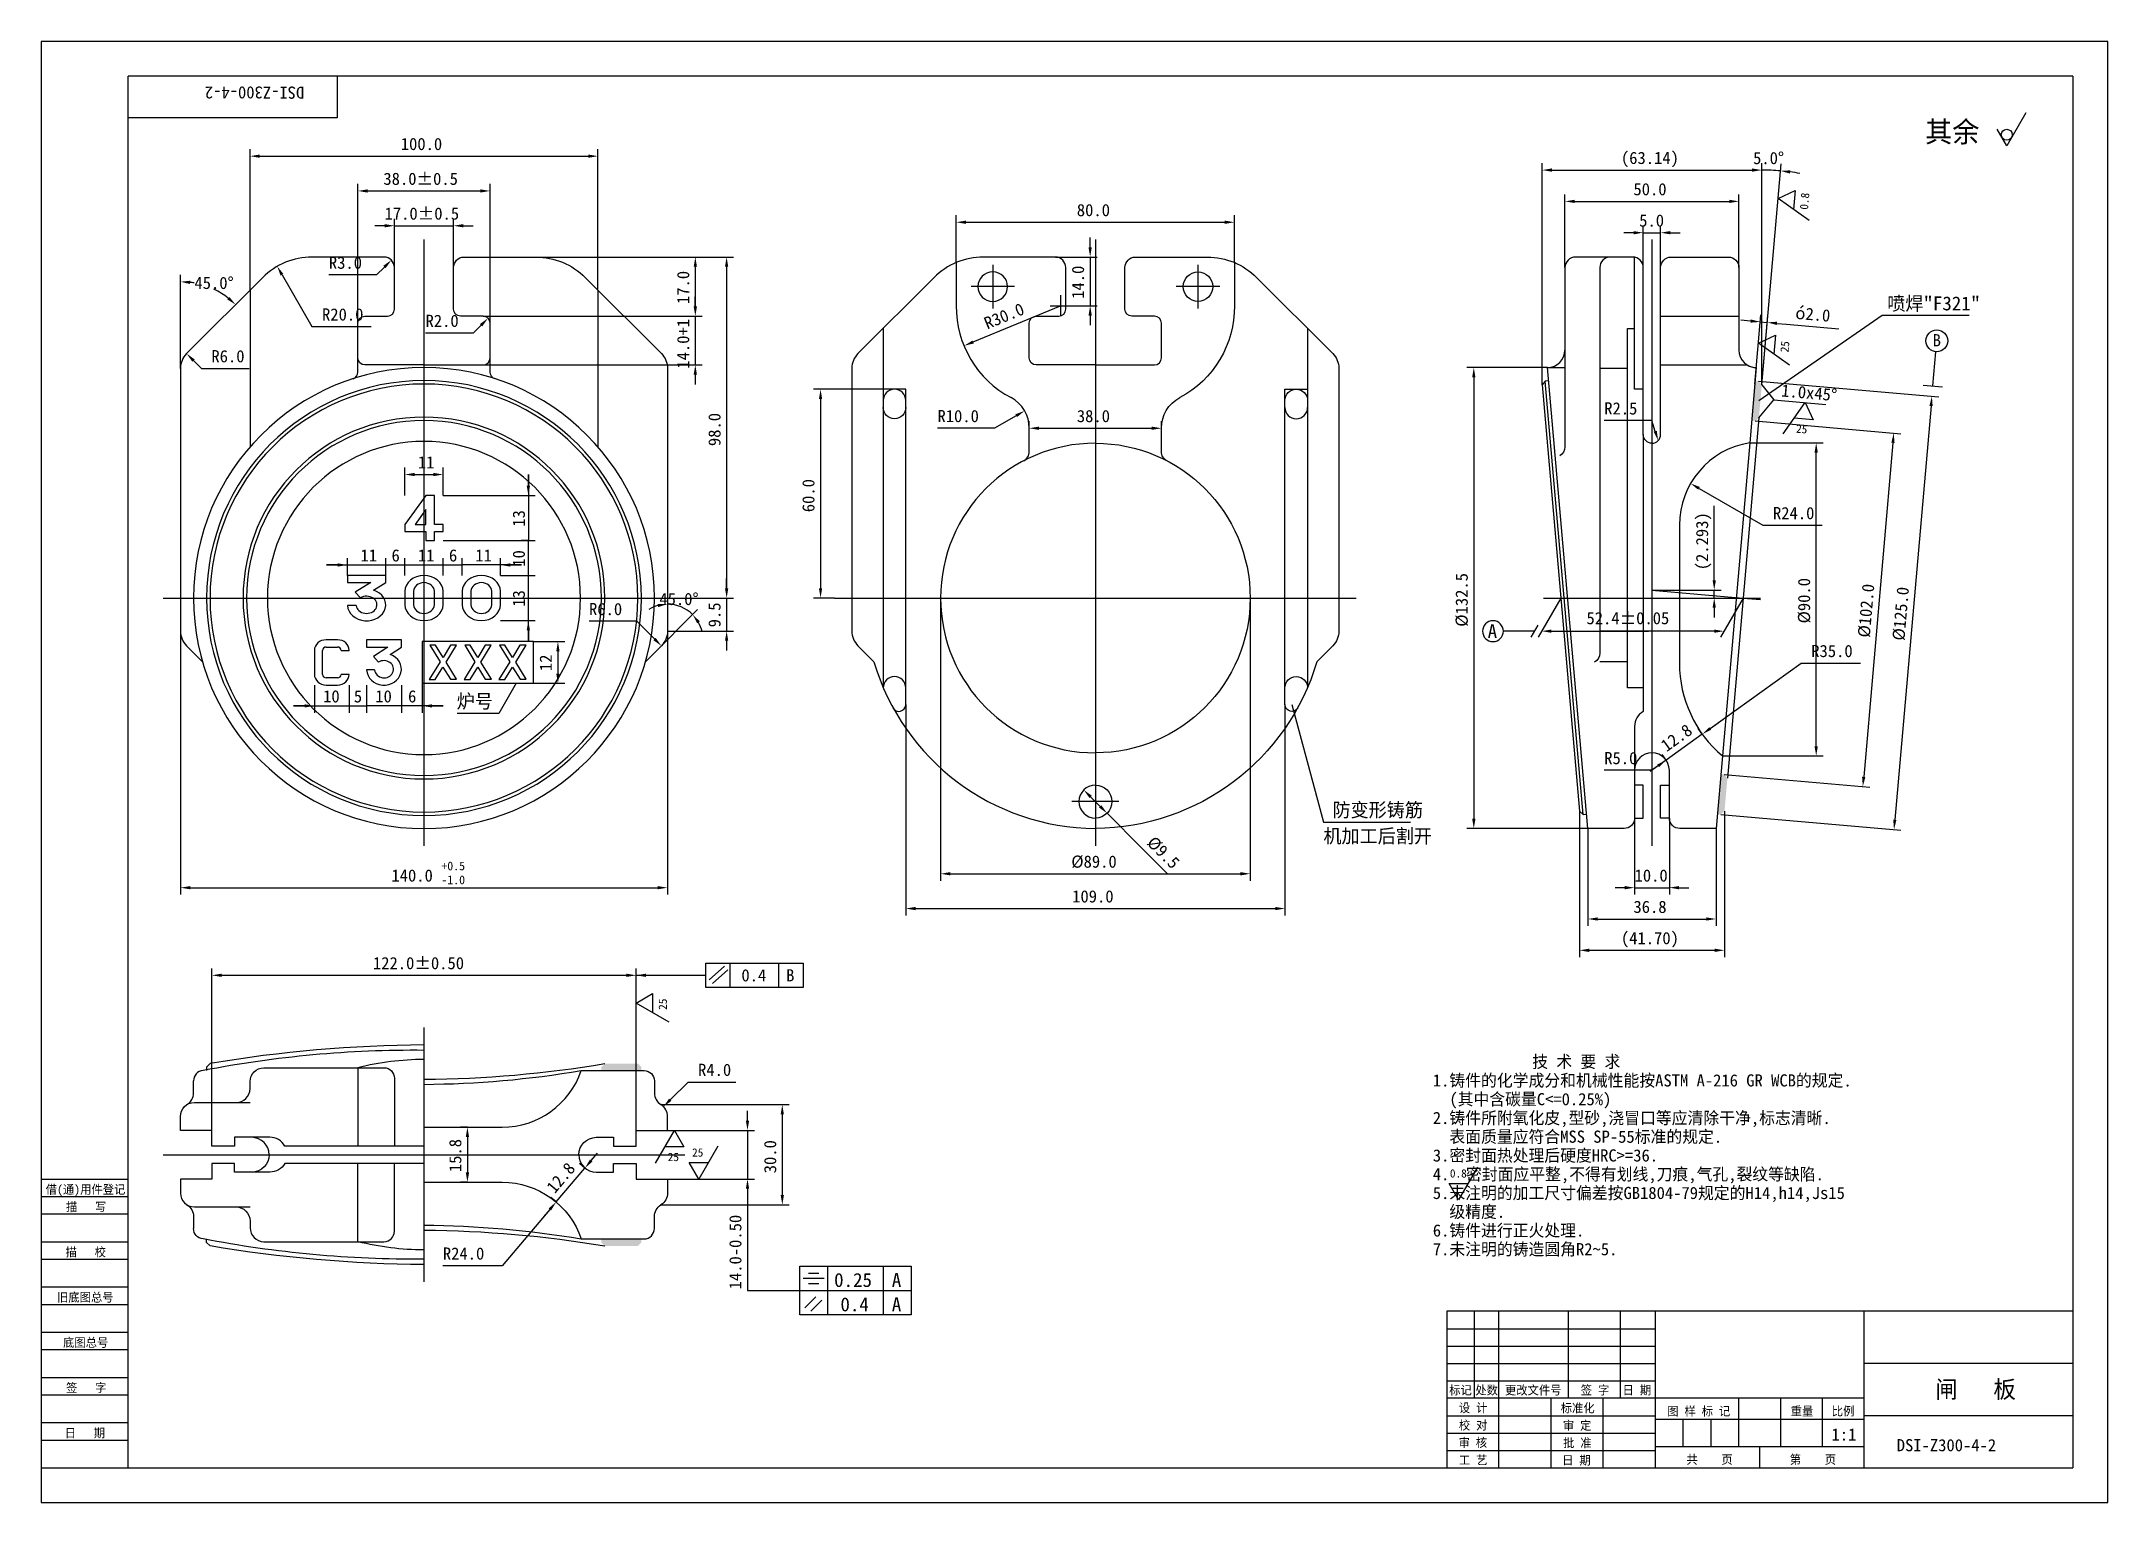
# Model space of a CAD drawing. Header units: metres. Extents: x 0 to 594, y 0 to 420.
import ezdxf

# ---------------------------------------------------------------- set-up
doc = ezdxf.new("R2010")
doc.units = ezdxf.units.M
for name, color, linetype in [('B', 3, 'Continuous'), ('C', 6, 'Continuous'), ('D', 1, 'Continuous'), ('E', 2, 'Continuous'), ('FL', 5, 'Continuous'), ('T', 7, 'Continuous'), ('TL', 4, 'Continuous')]:
    doc.layers.add(name, color=color, linetype=linetype)

# ---------------------------------------------------------------- blocks, each defined once
blk = doc.blocks.new('MZ3')
blk.add_lwpolyline([(4.3, 8.4), (1.42, 6.3), (2.38, 5.03, -3.81), (1.61, 3.33), (0, 3.33, 1.85), (4.76, 6.76), (7, 8.4), (7, 10), (0, 10), (0, 8.4)], format="xyb", close=True)
blk = doc.blocks.new('MZ0')
at = {"linetype": 'CONTINUOUS'}
for points in [[(7, 6.5, 0.41), (3.5, 10, 0.41), (0, 6.5), (0, 3.5, 0.41), (3.5, 0, 0.41), (7, 3.5)], [(5.4, 6.5, 0.41), (3.5, 8.4, 0.41), (1.6, 6.5), (1.6, 3.5, 0.41), (3.5, 1.6, 0.41), (5.4, 3.5)]]:
    blk.add_lwpolyline(points, format="xyb", close=True, dxfattribs=at)
blk = doc.blocks.new('MZ4')
blk.add_lwpolyline([(0, 3.6), (0, 2), (3.84, 2), (3.84, 0), (5.44, 0), (5.44, 2), (7, 2), (7, 3.6), (5.44, 3.6), (5.44, 10), (3.84, 10), (0, 3.6)])
blk.add_lwpolyline([(3.84, 3.6), (3.84, 6.89), (1.86, 3.6)], close=True)
blk = doc.blocks.new('MZC')
blk.add_lwpolyline([(5.4, 7.64), (7, 7.64, 0.41), (4.64, 10), (2.36, 10, 0.41), (0, 7.64), (0, 2.36, 0.41), (2.36, 0), (4.64, 0, 0.41), (7, 2.36), (5.4, 2.36, -0.41), (4.64, 1.6), (2.36, 1.6, -0.41), (1.6, 2.36), (1.6, 7.64, -0.41), (2.36, 8.4), (4.64, 8.4, -0.41)], format="xyb", close=True)
blk = doc.blocks.new('MZX')
at = {"linetype": 'CONTINUOUS'}
blk.add_lwpolyline([(3.5, 6.45), (1.56, 9.98), (0.18, 9.98), (2.75, 5.17), (0.02, 0.06), (1.54, 0.06), (3.46, 3.65), (5.37, 0.16), (6.92, 0.16), (4.26, 5.07), (6.89, 9.98), (5.35, 9.98)], close=True, dxfattribs=at)
blk = doc.blocks.new('PIC2')
for points in [[(3.77, 5.28), (-5.23, -2.72)], [(5.77, 3.28), (-3.23, -4.72)]]:
    blk.add_lwpolyline(points)
blk = doc.blocks.new('TUKUN2')
at = {"layer": 'FL'}
for p, q in [((594, 420), (0, 420)), ((0, 420), (0, 0)), ((594, 0), (594, 420)), ((0, 83), (25, 83)), ((0, 75), (25, 75)), ((0, 70), (25, 70)), ((0, 62), (25, 62)), ((0, 57), (25, 57)), ((412, 30), (412, 55)), ((419, 10), (419, 55)), ((439, 30), (439, 55)), ((454, 30), (454, 55)), ((0, 49), (25, 49)), ((404, 50), (464, 50)), ((0, 44), (25, 44)), ((404, 45), (464, 45)), ((0, 36), (25, 36)), ((404, 40), (464, 40)), ((0, 31), (25, 31)), ((404, 35), (464, 35)), ((449, 10), (449, 30)), ((404, 25), (464, 25)), ((0, 23), (25, 23)), ((0, 18), (25, 18)), ((404, 20), (464, 20)), ((404, 15), (464, 15)), ((0, 0), (594, 0))]:
    blk.add_line(p, q, dxfattribs=at)
at = {"layer": 'TL'}
for p, q in [((584, 410), (25, 410)), ((25, 10), (25, 410)), ((85, 410), (85, 398)), ((584, 410), (584, 10)), ((85, 398), (25, 398)), ((0, 93), (25, 93)), ((0, 88), (25, 88)), ((584, 55), (404, 55)), ((404, 55), (404, 10)), ((464, 10), (464, 55)), ((524, 10), (524, 55)), ((584, 40), (524, 40)), ((524, 30), (404, 30)), ((434, 10), (434, 30)), ((488, 16), (488, 30)), ((500, 16), (500, 30)), ((512, 16), (512, 30)), ((464, 24), (524, 24)), ((472, 16), (472, 24)), ((480, 16), (480, 24)), ((584, 25), (524, 25)), ((524, 16), (464, 16)), ((494, 10), (494, 16)), ((0, 10), (584, 10))]:
    blk.add_line(p, q, dxfattribs=at)
at = {"layer": 'T'}
for s, p in [('借(通)用件登记', (1.26, 88.76)), ('描   写', (7.09, 83.76)), ('描   校', (6.98, 70.76)), ('旧底图总号', (4.52, 57.76)), ('底图总号', (6.25, 44.76)), ('签   字', (7.1, 31.76)), ('标记', (404.71, 31.07)), ('处数', (412.22, 31.07)), ('更改文件号', (420.75, 31.07)), ('签 字', (442.53, 31.07)), ('日 期', (454.57, 31.07)), ('校 对', (407.48, 20.99)), ('设 计', (407.5, 25.99)), ('标准化', (436.77, 25.93)), ('审 定', (437.39, 20.93)), ('图 样 标 记', (467.4, 25.04)), ('重量', (502.88, 25.04)), ('比例', (514.7, 25.04)), ('日   期', (6.72, 18.76)), ('审 核', (407.41, 15.99)), ('批 准', (437.46, 15.93)), ('工 艺', (407.52, 10.99)), ('日 期', (437.18, 10.93)), ('共    页', (472.91, 11.13)), ('第    页', (502.62, 11.13))]:
    blk.add_text(s, height=2.5, dxfattribs=at).set_placement(p)

msp = doc.modelspace()

# ---------------------------------------------------------------- linework, layer by layer
at = {"layer": 'B'}
for points in [[(91, 125), (91, 102.5)], [(91, 75), (91, 97.5)]]:
    msp.add_lwpolyline(points, dxfattribs=at)
at = {"layer": 'C'}
for points in [[(110, 363), (110, 188.75)], [(303, 363), (303, 188.75)], [(463, 363), (463, 188.75)], [(273.5, 355.75), (273.5, 343.25)], [(332.5, 355.75), (332.5, 343.25)], [(279.75, 349.5), (267.25, 349.5)], [(293, 347), (293, 341)], [(338.75, 349.5), (326.25, 349.5)], [(290, 344), (293, 344)], [(463, 262.29), (489.21, 260), (494.19, 259.56)], [(35, 260), (185, 260)], [(228, 260), (378, 260)], [(431.79, 260), (494.21, 260)], [(309.75, 201.5), (296.25, 201.5)], [(110, 136.57), (110, 63.43)], [(35, 100), (185, 100)]]:
    msp.add_lwpolyline(points, dxfattribs=at)
at = {"layer": 'D'}
for p, q in [((570.46, 399.46), (565, 390)), ((565, 390), (562.27, 394.73)), ((60, 348.49), (60, 389)), ((62.8, 387), (157.2, 387)), ((160, 348.49), (160, 389)), ((431.43, 321.27), (431.43, 385)), ((434.23, 383), (491.77, 383)), ((494.57, 321.27), (494.57, 385)), ((91, 339), (91, 379)), ((93.8, 377), (126.2, 377)), ((129, 339), (129, 379)), ((438, 355), (438, 376)), ((488, 355), (488, 376)), ((499.25, 374.8), (504.21, 377.1)), ((508.21, 368.53), (499.25, 374.8)), ((504.21, 377.1), (503.73, 371.66)), ((101.5, 355), (101.5, 369)), ((118.5, 355), (118.5, 369)), ((263, 356.42), (263, 370)), ((343, 356.42), (343, 370)), ((440.8, 374), (485.2, 374)), ((98.7, 367), (95.9, 367)), ((101.5, 367), (118.5, 367)), ((121.3, 367), (124.1, 367)), ((265.8, 368), (340.2, 368)), ((301.5, 360.8), (301.5, 363.6)), ((457.7, 365), (454.9, 365)), ((460.5, 355), (460.5, 367)), ((460.5, 365), (465.5, 365)), ((465.5, 355), (465.5, 367)), ((468.3, 365), (471.1, 365)), ((142.2, 358), (190, 358)), ((142.2, 358), (199, 358)), ((291.5, 358), (303.5, 358)), ((301.5, 358), (301.5, 344)), ((40, 350), (40, 352.9)), ((69.2, 352.9), (77.8, 338)), ((93.58, 352.88), (82.66, 352.88)), ((96.38, 352.88), (93.58, 352.88)), ((98.64, 355.14), (96.38, 352.88)), ((188, 355.2), (188, 343.8)), ((197, 355.2), (197, 262.8)), ((188, 343.8), (188, 346.6)), ((127, 341), (190, 341)), ((127, 341), (190, 341)), ((188, 341), (188, 327)), ((267.87, 333.59), (293, 344)), ((293, 344), (303.5, 344)), ((301.5, 341.2), (301.5, 338.4)), ((491.36, 339.62), (488.57, 339.86)), ((492.58, 321.44), (494.32, 341.36)), ((494.15, 339.37), (496.14, 339.2)), ((494.57, 321.27), (496.31, 341.19)), ((498.93, 338.95), (501.72, 338.71)), ((501.72, 338.71), (516.75, 337.39)), ((77.8, 338), (80.6, 338)), ((80.6, 338), (94.86, 338)), ((121.37, 336.17), (110.45, 336.17)), ((124.17, 336.17), (121.37, 336.17)), ((126.43, 338.43), (124.17, 336.17)), ((493.61, 333.22), (498.56, 335.53)), ((502.56, 326.96), (493.61, 333.22)), ((498.56, 335.53), (498.08, 330.09)), ((43.74, 328.26), (46, 326)), ((127, 327), (190, 327)), ((46, 326), (48.8, 326)), ((48.8, 326), (59.72, 326)), ((188, 324.2), (188, 321.4)), ((433, 326.25), (409.79, 326.25)), ((411.79, 323.45), (411.79, 196.55)), ((493.66, 322.35), (545.46, 317.82)), ((242, 320), (222, 320)), ((224, 317.2), (224, 262.8)), ((500.76, 307.21), (507.03, 316.16)), ((507.03, 316.16), (509.33, 311.21)), ((543.23, 315.2), (532.82, 196.26)), ((280.24, 312.4), (274, 308.8)), ((284, 308.8), (284, 310.8)), ((322, 308.8), (322, 310.8)), ((460.2, 311), (449.28, 311)), ((463, 311), (460.2, 311)), ((463.95, 307.91), (463, 311)), ((492.66, 310.89), (534.5, 307.23)), ((509.33, 311.21), (503.89, 311.69)), ((271.2, 308.8), (257.61, 308.8)), ((274, 308.8), (271.2, 308.8)), ((286.8, 308.8), (319.2, 308.8)), ((491.11, 304.61), (512.21, 304.61)), ((532.26, 304.62), (523.86, 208.58)), ((104.5, 289.5), (104.5, 297.5)), ((115.5, 289.5), (115.5, 297.5)), ((510.21, 217.41), (510.21, 301.81)), ((107.3, 295.5), (112.7, 295.5)), ((140, 292.3), (140, 295.5)), ((140, 295.5), (140, 276.5)), ((476.54, 291.51), (494.9, 280.91)), ((480.9, 267.89), (480.9, 286.48)), ((494.9, 280.91), (497.7, 280.91)), ((497.7, 280.91), (511.96, 280.91)), ((138, 276.5), (137.91, 276.5)), ((138, 276.5), (137.91, 276.5)), ((140, 276.5), (138, 276.5)), ((140, 276.5), (138, 276.5)), ((140, 247.5), (140, 276.5)), ((85.2, 269.5), (82, 269.5)), ((82, 269.5), (121, 269.5)), ((121, 269.5), (120.91, 269.5)), ((121, 269.5), (121.09, 269.5)), ((138, 269.5), (121, 269.5)), ((134.8, 269.5), (138, 269.5)), ((480.9, 265.09), (480.9, 267.89)), ((197, 262.8), (197, 265.6)), ((463, 262.29), (482.9, 262.29)), ((480.9, 260), (480.9, 262.29)), ((185, 260), (199, 260)), ((185, 260), (199, 260)), ((185.31, 253.33), (188.65, 256.66)), ((197, 260), (197, 250.5)), ((228, 260), (222, 260)), ((258.5, 260), (258.5, 178.75)), ((347.5, 260), (347.5, 178.75)), ((463, 260), (482.9, 260)), ((480.9, 257.2), (480.9, 254.4)), ((40, 250.5), (40, 174.75)), ((140, 250.7), (140, 247.5)), ((168.37, 253.33), (157.45, 253.33)), ((171.17, 253.33), (168.37, 253.33)), ((176.26, 248.24), (171.17, 253.33)), ((180, 250.5), (180, 174.75)), ((180, 250.5), (199, 250.5)), ((434.09, 250.47), (457.5, 250.47)), ((457.5, 250.47), (453.02, 250.47)), ((457.5, 250.47), (461.98, 250.47)), ((480.91, 250.47), (457.5, 250.47)), ((141.5, 247.5), (150.5, 247.5)), ((148.5, 244.7), (148.5, 238.3)), ((197, 247.7), (197, 244.9)), ((479.74, 222.51), (505.9, 241.28)), ((505.9, 241.28), (508.7, 241.28)), ((508.7, 241.28), (522.96, 241.28)), ((141.5, 235.5), (150.5, 235.5)), ((75.7, 229), (72.5, 229)), ((72.5, 229), (93.5, 229)), ((93.5, 229), (93.41, 229)), ((93.5, 229), (93.59, 229)), ((115.5, 229), (93.5, 229)), ((112.3, 229), (115.5, 229)), ((248.5, 229.41), (248.5, 168.75)), ((357.5, 229.41), (357.5, 168.75)), ((477.46, 220.88), (467.06, 213.41)), ((477.46, 220.88), (476.3, 222.5)), ((479.74, 222.51), (482.01, 224.14)), ((467.06, 213.41), (465.9, 215.04)), ((483.23, 214.61), (512.21, 214.61)), ((460.2, 210.5), (449.28, 210.5)), ((463, 210.5), (460.2, 210.5)), ((464.79, 211.78), (462.51, 210.15)), ((467.06, 213.41), (463, 210.5)), ((483.77, 209.28), (525.61, 205.62)), ((304.38, 200.12), (301.62, 202.88)), ((306.36, 198.14), (316.26, 188.24)), ((442.15, 198.73), (442.15, 156.75)), ((458, 196.75), (458, 174.75)), ((468, 196.75), (468, 174.75)), ((482.77, 197.82), (534.57, 193.29)), ((483.85, 198.73), (483.85, 156.75)), ((444.59, 193.75), (409.79, 193.75)), ((444.59, 193.75), (444.59, 165.75)), ((481.41, 193.75), (481.41, 165.75)), ((316.26, 188.24), (323.75, 180.75)), ((261.3, 180.75), (344.7, 180.75)), ((42.8, 176.75), (177.2, 176.75)), ((455.2, 176.75), (452.4, 176.75)), ((458, 176.75), (468, 176.75)), ((470.8, 176.75), (473.6, 176.75)), ((251.3, 170.75), (354.7, 170.75)), ((447.39, 167.75), (478.61, 167.75)), ((191, 148.07), (191, 155.07)), ((191, 155.07), (219, 155.07)), ((198, 148.07), (198, 155.07)), ((212, 148.07), (212, 155.07)), ((219, 155.07), (219, 148.07)), ((444.95, 158.75), (481.05, 158.75)), ((49, 107), (49, 153.57)), ((51.8, 151.57), (168.2, 151.57)), ((171, 107), (171, 153.57)), ((171, 151.57), (174.5, 151.57)), ((174.5, 151.57), (191, 151.57)), ((171, 143.57), (175.73, 146.3)), ((180.46, 138.11), (171, 143.57)), ((175.73, 146.3), (175.73, 140.84)), ((219, 148.07), (191, 148.07)), ((180.81, 115.81), (185.9, 120.9)), ((185.9, 120.9), (188.7, 120.9)), ((188.7, 120.9), (199.62, 120.9)), ((178.12, 114.39), (215, 114.39)), ((122.49, 107.9), (120.49, 107.9)), ((171, 107), (205, 107)), ((176.54, 97.54), (182, 107)), ((182, 107), (184.73, 102.27)), ((203, 109.8), (203, 112.6)), ((203, 107), (203, 93)), ((213, 111.59), (213, 88.41)), ((122.49, 105.1), (122.49, 94.9)), ((184.73, 102.27), (179.27, 102.27)), ((194.46, 102.46), (189, 93)), ((148, 86.42), (156.27, 96.18)), ((156.27, 96.18), (154.74, 97.48)), ((158.08, 98.32), (159.89, 100.46)), ((189, 93), (186.27, 97.73)), ((186.27, 97.73), (191.73, 97.73)), ((412.86, 96.46), (407.4, 87)), ((122.49, 92.1), (120.49, 92.1)), ((171, 93), (205, 93)), ((203, 90.2), (203, 87.4)), ((203, 90.2), (203, 61)), ((407.4, 87), (404.67, 91.73)), ((404.67, 91.73), (410.13, 91.73)), ((146.19, 84.28), (132.49, 68.1)), ((146.19, 84.28), (144.38, 82.14)), ((148, 86.42), (146.47, 87.71)), ((178.12, 85.61), (215, 85.61)), ((203, 87.4), (203, 61.31)), ((129.69, 68.1), (115.43, 68.1)), ((132.49, 68.1), (129.69, 68.1)), ((203, 61), (218, 61)), ((218, 61), (222.48, 61))]:
    msp.add_line(p, q, dxfattribs=at)
for points in [[(494.57, 321.27), (500.12, 384.76)], [(494.57, 321.27), (494.57, 383)], [(40, 326), (40, 350)], [(493.74, 316.8), (529.21, 341.27), (554.21, 341.27)], [(543.73, 320.98), (544.59, 330.79)], [(494.57, 321.27), (498.06, 316.95), (513, 315.64)], [(540.94, 321.22), (546.52, 320.74)], [(493.74, 311.8), (498.06, 316.95)], [(115.5, 289.5), (142, 289.5)], [(115.5, 276.5), (142, 276.5)], [(88, 266.5), (88, 271.5)], [(99, 266.5), (99, 271.5)], [(104.5, 266.5), (104.5, 271.5)], [(115.5, 266.5), (115.5, 271.5)], [(121, 266.5), (121, 271.5)], [(132, 266.5), (132, 271.5)], [(132, 266.5), (142, 266.5)], [(436.79, 260), (430.29, 248.74)], [(489.21, 260), (482.71, 248.74)], [(132, 253.5), (142, 253.5)], [(178.24, 246.26), (185.31, 253.33)], [(429.29, 250.47), (420.29, 250.47)], [(428.29, 248.74), (430.29, 252.21)], [(78.5, 235), (78.5, 227)], [(88.5, 235), (88.5, 227)], [(93.5, 235), (93.5, 227)], [(103.5, 235), (103.5, 227)], [(109.5, 235.5), (109.5, 227)], [(136.5, 235.5), (131.5, 226.84), (119.5, 226.84)], [(359.5, 229.41), (368.56, 195.6), (393.56, 195.6)], [(218, 68), (250, 68), (250, 54), (218, 54), (218, 68)], [(220.5, 66), (223.5, 66)], [(226, 68), (226, 54)], [(242, 68), (242, 54)], [(218, 61), (250, 61)], [(219, 64.5), (225, 64.5)], [(220.5, 63), (223.5, 63)], [(219.5, 56), (222.68, 59.18)], [(221.23, 55), (224.41, 58.18)]]:
    msp.add_lwpolyline(points, dxfattribs=at)
msp.add_lwpolyline([(420.29, 250.47, 1), (414.29, 250.47, 1)], format="xyb", close=True, dxfattribs=at)
for centre, radius in [((565, 393.15), 1.58), ((544.87, 333.93), 3.15)]:
    msp.add_circle(centre, radius, dxfattribs=at)
for centre, radius, start, end in [((494.57, 321.27), 61.73, 85, 90), ((494.57, 321.27), 61.73, 79.8, 82.4), ((40, 328.49), 22.41, 79.93, 82.84), ((40, 328.49), 22.41, 52.16, 64.59), ((180, 248.01), 10.23, 105.73, 121.47), ((180, 248.01), 10.23, 45, 90), ((180, 248.01), 10.23, 13.53, 29.27)]:
    msp.add_arc(centre, radius, start, end, dxfattribs=at)
for points in [[(62.8, 387.47), (62.8, 386.53), (60, 387)], [(157.2, 387.47), (157.2, 386.53), (160, 387)], [(434.23, 383.47), (434.23, 382.53), (431.43, 383)], [(491.77, 383.47), (491.77, 382.53), (494.57, 383)], [(502.68, 381.99), (502.78, 382.92), (499.95, 382.77)], [(93.8, 377.47), (93.8, 376.53), (91, 377)], [(126.2, 377.47), (126.2, 376.53), (129, 377)], [(440.8, 374.47), (440.8, 373.53), (438, 374)], [(485.2, 374.47), (485.2, 373.53), (488, 374)], [(265.8, 368.47), (265.8, 367.53), (263, 368)], [(340.2, 368.47), (340.2, 367.53), (343, 368)], [(98.7, 367.47), (98.7, 366.53), (101.5, 367)], [(121.3, 367.47), (121.3, 366.53), (118.5, 367)], [(457.7, 365.47), (457.7, 364.53), (460.5, 365)], [(468.3, 365.47), (468.3, 364.53), (465.5, 365)], [(98.31, 355.47), (98.97, 354.81), (100.62, 357.12)], [(187.53, 355.2), (188.47, 355.2), (188, 358)], [(196.53, 355.2), (197.47, 355.2), (197, 358)], [(301.03, 360.8), (301.97, 360.8), (301.5, 358)], [(42.77, 350.25), (42.82, 351.19), (40, 350.9)], [(68.79, 352.66), (69.6, 353.13), (67.8, 355.32)], [(54.06, 346.53), (53.44, 345.83), (55.85, 344.33)], [(126.1, 338.76), (126.76, 338.1), (128.41, 340.41)], [(187.53, 343.8), (188.47, 343.8), (188, 341)], [(187.53, 343.8), (188.47, 343.8), (188, 341)], [(301.03, 341.2), (301.97, 341.2), (301.5, 344)], [(491.4, 340.08), (491.32, 339.15), (494.15, 339.37)], [(498.97, 339.42), (498.89, 338.49), (496.14, 339.2)], [(268.05, 333.16), (267.69, 334.02), (265.28, 332.52)], [(43.41, 327.93), (44.07, 328.59), (41.76, 330.24)], [(187.53, 324.2), (188.47, 324.2), (188, 327)], [(411.32, 323.45), (412.26, 323.45), (411.79, 326.25)], [(223.53, 317.2), (224.47, 317.2), (224, 320)], [(542.76, 315.24), (543.69, 315.16), (543.47, 317.99)], [(280, 312.8), (280.47, 312), (282.66, 313.8)], [(286.8, 309.27), (286.8, 308.33), (284, 308.8)], [(319.2, 309.27), (319.2, 308.33), (322, 308.8)], [(464.39, 308.05), (463.5, 307.77), (464.77, 305.23)], [(509.74, 301.81), (510.68, 301.81), (510.21, 304.61)], [(531.8, 304.66), (532.73, 304.58), (532.51, 307.41)], [(107.3, 295.97), (107.3, 295.03), (104.5, 295.5)], [(112.7, 295.97), (112.7, 295.03), (115.5, 295.5)], [(140.47, 292.3), (139.53, 292.3), (140, 289.5)], [(476.31, 291.11), (476.77, 291.92), (474.12, 292.91)], [(85.2, 269.97), (85.2, 269.03), (88, 269.5)], [(134.8, 269.03), (134.8, 269.97), (132, 269.5)], [(196.53, 262.8), (197.47, 262.8), (197, 260)], [(196.53, 262.8), (197.47, 262.8), (197, 260)], [(223.53, 262.8), (224.47, 262.8), (224, 260)], [(480.43, 265.09), (481.37, 265.09), (480.9, 262.29)], [(177.16, 258.32), (177.29, 257.4), (180, 258.24)], [(480.43, 257.2), (481.37, 257.2), (480.9, 260)], [(139.53, 250.7), (140.47, 250.7), (140, 253.5)], [(188.55, 252.73), (189.29, 253.3), (187.23, 255.25)], [(196.53, 247.7), (197.47, 247.7), (197, 250.5)], [(434.09, 250.01), (434.09, 250.94), (431.29, 250.47)], [(480.91, 250.94), (480.91, 250.01), (483.71, 250.47)], [(148.03, 244.7), (148.97, 244.7), (148.5, 247.5)], [(176.59, 248.57), (175.93, 247.91), (178.24, 246.26)], [(148.03, 238.3), (148.97, 238.3), (148.5, 235.5)], [(75.7, 229.47), (75.7, 228.53), (78.5, 229)], [(112.3, 228.53), (112.3, 229.47), (109.5, 229)], [(480.01, 222.13), (479.47, 222.89), (477.46, 220.88)], [(479.47, 222.89), (480.01, 222.13), (477.46, 220.88)], [(509.74, 217.41), (510.68, 217.41), (510.21, 214.61)], [(464.52, 212.16), (465.06, 211.4), (467.06, 213.41)], [(523.4, 208.63), (524.33, 208.54), (523.62, 205.79)], [(301.29, 202.55), (301.95, 203.21), (299.64, 204.86)], [(304.05, 199.79), (304.71, 200.45), (306.36, 198.14)], [(411.32, 196.55), (412.26, 196.55), (411.79, 193.75)], [(532.36, 196.3), (533.29, 196.22), (532.58, 193.47)], [(261.3, 181.22), (261.3, 180.28), (258.5, 180.75)], [(344.7, 181.22), (344.7, 180.28), (347.5, 180.75)], [(42.8, 177.22), (42.8, 176.28), (40, 176.75)], [(177.2, 177.22), (177.2, 176.28), (180, 176.75)], [(455.2, 177.22), (455.2, 176.28), (458, 176.75)], [(470.8, 177.22), (470.8, 176.28), (468, 176.75)], [(251.3, 171.22), (251.3, 170.28), (248.5, 170.75)], [(354.7, 171.22), (354.7, 170.28), (357.5, 170.75)], [(447.39, 168.22), (447.39, 167.28), (444.59, 167.75)], [(478.61, 168.22), (478.61, 167.28), (481.41, 167.75)], [(444.95, 159.22), (444.95, 158.28), (442.15, 158.75)], [(481.05, 159.22), (481.05, 158.28), (483.85, 158.75)], [(51.8, 152.04), (51.8, 151.1), (49, 151.57)], [(168.2, 152.04), (168.2, 151.1), (171, 151.57)], [(173.8, 152.04), (173.8, 151.1), (171, 151.57)], [(181.14, 115.48), (180.48, 116.14), (178.83, 113.83)], [(212.53, 111.59), (213.47, 111.59), (213, 114.39)], [(122.02, 105.1), (122.96, 105.1), (122.49, 107.9)], [(202.53, 109.8), (203.47, 109.8), (203, 107)], [(157.72, 98.62), (158.43, 98.02), (156.27, 96.18)], [(122.02, 94.9), (122.96, 94.9), (122.49, 92.1)], [(202.53, 90.2), (203.47, 90.2), (203, 93)], [(202.53, 90.2), (203.47, 90.2), (203, 93)], [(145.83, 84.58), (146.54, 83.98), (148, 86.42)], [(145.83, 84.58), (146.54, 83.98), (148, 86.42)], [(212.53, 88.41), (213.47, 88.41), (213, 85.61)]]:
    msp.add_solid(points, dxfattribs=at)
at = {"layer": 'E'}
for points in [[(277.75, 349.5, 1), (269.25, 349.5, 1)], [(328.25, 349.5, -1), (336.75, 349.5, -1)]]:
    msp.add_lwpolyline(points, format="xyb", close=True, dxfattribs=at)
for points in [[(248.5, 316.75, 1), (242, 316.75, 1)], [(357.5, 316.75, -1), (364, 316.75, -1)], [(248.5, 314.75, -1), (242, 314.75, -1)], [(357.5, 314.75, 1), (364, 314.75, 1)], [(248.5, 234.15, 1), (242, 234.15, 1)], [(357.5, 234.15, -1), (364, 234.15, -1)]]:
    msp.add_lwpolyline(points, format="xyb", dxfattribs=at)
msp.add_lwpolyline([(109.5, 235.5), (141.5, 235.5), (141.5, 247.5), (109.5, 247.5), (109.5, 235.5)], dxfattribs=at)
at = {"layer": 'TL'}
for points in [[(110, 327), (93, 327, -0.41), (91, 329), (91, 339, -0.41), (93, 341), (99.5, 341, 0.41), (101.5, 343), (101.5, 355, 0.41), (98.5, 358), (77.8, 358, 0.2), (63.66, 352.14), (41.76, 330.24, 0.2), (40, 326), (40, 250.5, 0.2), (41.76, 246.26), (46.33, 241.68)], [(110, 327), (127, 327, 0.41), (129, 329), (129, 339, 0.41), (127, 341), (120.5, 341, -0.41), (118.5, 343), (118.5, 355, -0.41), (121.5, 358), (142.2, 358, -0.2), (156.34, 352.14), (178.24, 330.24, -0.2), (180, 326), (180, 250.5, -0.2), (178.24, 246.26), (173.67, 241.68)], [(303, 327), (286, 327, -0.41), (284, 329), (284, 339, -0.41), (286, 341), (292.5, 341, 0.41), (294.5, 343), (294.5, 355, 0.41), (291.5, 358), (270.8, 358, 0.2), (256.66, 352.14), (234.76, 330.24, 0.2), (233, 326), (233, 250.5, 0.2), (234.76, 246.26), (239.33, 241.68, 0.33), (303, 193.75, 0.33)], [(263, 356.42), (263, 344, 0.28), (278.75, 317.6, 0.28)], [(303, 327), (320, 327, 0.41), (322, 329), (322, 339, 0.41), (320, 341), (313.5, 341, -0.41), (311.5, 343), (311.5, 355, -0.41), (314.5, 358), (335.2, 358, -0.2), (349.34, 352.14), (371.24, 330.24, -0.2), (373, 326), (373, 250.5, -0.2), (371.24, 246.26), (366.67, 241.68, -0.33), (303, 193.75, -0.33)], [(343, 356.42), (343, 344, -0.28), (327.25, 317.6, -0.28)], [(463, 304.5, -0.41), (460.5, 307), (460.5, 355, 0.41), (457.5, 358), (441, 358, 0.41), (438, 355), (438, 303.46, -0.27), (436.5, 300.87, -0.27)], [(451, 358, 0.41), (448, 355), (448, 244.18, -0.27), (446.5, 241.58, -0.27)], [(465.5, 327), (465.5, 355, -0.41), (468.5, 358), (485, 358, -0.41), (488, 355), (488, 331.25, 0.41), (493, 326.25, 0.41)], [(89.62, 323.04, 0.33), (91, 324.94), (91, 329)], [(130.38, 323.04, -0.33), (129, 324.94), (129, 329)], [(463, 215.5, 0.41), (458, 210.5), (458, 206.25), (458, 196.75, -0.41), (455, 193.75), (444.59, 193.75), (433, 326.25, 0.41), (438, 331.25, 0.41)], [(463, 304.5, 0.41), (465.5, 307), (465.5, 327), (490.37, 327, 0.14), (493, 326.25), (491.11, 304.61)], [(244.74, 228.46, 0.78), (248.5, 229.41), (248.5, 320), (242, 320)], [(282.39, 299.44, 0.28), (284, 302.1), (284, 308.8, 0.28), (278.75, 317.6, 0.28)], [(323.61, 299.44, -0.28), (322, 302.1), (322, 308.8, -0.28), (327.25, 317.6, -0.28)], [(361.26, 228.46, -0.78), (357.5, 229.41), (357.5, 320), (364, 320)], [(303, 304.5, 1), (303, 215.5, 1)], [(303, 304.5, -1), (303, 215.5, -1)], [(460.5, 307), (460.5, 227.41, 0.27), (458, 223.08), (458, 206.25)], [(491.11, 304.61, 0.37), (470.9, 280.91), (470.9, 241.28, 0.22), (483.23, 214.61), (481.41, 193.75), (471, 193.75, -0.41), (468, 196.75), (468, 210.5, 0.41), (463, 215.5, 0.41)], [(303, 206.25, 1), (303, 196.75, 1)], [(303, 206.25, -1), (303, 196.75, -1)], [(110, 131.57, 0.04), (48.5, 126.21), (47.5, 125.21), (47.5, 124.2)], [(65.5, 100, 0.41), (60.5, 105), (55.5, 105), (55.5, 102.5), (49, 102.5), (49, 107), (40, 107), (40, 111, -0.41), (44, 115), (56, 115, 0.41), (60, 119), (60, 121, -0.41), (64, 125), (98.5, 125, -0.41), (101.5, 122), (101.5, 102.5)], [(110, 130, 0.05), (46.48, 124.19, 0.39), (43.75, 121.2, 0.39)], [(110, 127.37, 0.06), (91, 125, 0.06)], [(110, 121.68, 0.04), (162, 126.21, 0.04)], [(41.87, 114.39, 0.26), (43.75, 117.78), (43.75, 121.2)], [(110, 107.9), (132.49, 107.9, 0.32), (155.22, 124.2), (161, 124.2), (173.25, 124.2, -0.41), (176.25, 121.2), (176.25, 117.78, 0.26), (178.12, 114.39, 0.26)], [(110, 120.23, 0.04), (155.22, 124.2, 0.04)], [(154.5, 100, -0.41), (159.5, 105), (164.5, 105), (164.5, 102.5), (171, 102.5), (171, 107), (180, 107), (180, 111, 0.26), (178.12, 114.39, 0.26)], [(110, 102.5), (70, 102.5, 0.27), (65.67, 105), (60.5, 105)], [(65.5, 100, -0.41), (60.5, 95), (55.5, 95), (55.5, 97.5), (49, 97.5), (49, 93), (40, 93), (40, 89, 0.41), (44, 85), (56, 85, -0.41), (60, 81), (60, 79, 0.41), (64, 75), (98.5, 75, 0.41), (101.5, 78), (101.5, 97.5)], [(110, 97.5), (70, 97.5, -0.27), (65.67, 95), (60.5, 95)], [(154.5, 100, 0.41), (159.5, 95), (164.5, 95), (164.5, 97.5), (171, 97.5), (171, 93), (180, 93), (180, 89, -0.26), (178.12, 85.61, -0.26)], [(110, 92.1), (132.49, 92.1, -0.32), (155.22, 75.8), (161, 75.8), (173.25, 75.8, 0.41), (176.25, 78.8), (176.25, 82.22, -0.26), (178.12, 85.61, -0.26)], [(41.87, 85.61, -0.26), (43.75, 82.22), (43.75, 78.8)], [(110, 70, -0.05), (46.48, 75.81, -0.39), (43.75, 78.8, -0.39)], [(110, 79.77, -0.04), (155.22, 75.8, -0.04)], [(110, 78.32, -0.04), (162, 73.79, -0.04)], [(110, 68.43, -0.04), (48.5, 73.79), (47.5, 74.79), (47.5, 75.8)], [(110, 72.63, -0.06), (91, 75, -0.06)]]:
    msp.add_lwpolyline(points, format="xyb", dxfattribs=at)
for points in [[(460.5, 320), (458, 320), (458, 358)], [(60, 348.49), (60, 303.46)], [(160, 348.49), (160, 303.46)], [(465.5, 341), (488, 341)], [(242, 337.49), (242, 234.15)], [(364, 337.49), (364, 234.15)], [(460.5, 234.15), (456, 234.15), (456, 337.49), (458, 337.49)], [(433.34, 322.44), (432.34, 322.35), (431.43, 321.27), (442.15, 198.73), (443.23, 197.82), (444.23, 197.91)], [(443.23, 197.82), (432.34, 322.35)], [(433, 326.25), (438, 326.25)], [(456, 326), (448, 326)], [(493.74, 311.8), (484.68, 208.2)], [(491.11, 304.61), (483.23, 214.61)], [(456, 250.5), (448, 250.5)], [(456, 241.68), (448, 241.68)], [(458, 196.75), (460.5, 196.75), (460.5, 206.25), (458, 206.25)], [(468, 196.75), (465.5, 196.75), (465.5, 206.25), (468, 206.25)], [(56, 115), (60, 115)], [(56, 85), (60, 85)]]:
    msp.add_lwpolyline(points, dxfattribs=at)
for points in [[(176.25, 260, 1), (43.75, 260, 1)], [(172.5, 260, 1), (47.5, 260, 1)], [(171.5, 260, 1), (48.5, 260, 1)], [(162, 260, 1), (58, 260, 1)], [(161, 260, 1), (59, 260, 1)], [(155, 260, 1), (65, 260, 1)]]:
    msp.add_lwpolyline(points, format="xyb", close=True, dxfattribs=at)
for points in [[(492.66, 310.89), (493.66, 322.35), (491.66, 310.98), (492.66, 322.44)], [(493.74, 311.8), (494.57, 321.27), (492.66, 310.89), (493.66, 322.35)], [(483.77, 209.28), (482.77, 197.82), (482.77, 209.37), (481.77, 197.91)], [(484.68, 208.2), (483.85, 198.73), (483.77, 209.28), (482.77, 197.82)], [(162, 126.21), (171.5, 126.21), (161, 125.21), (172.5, 125.21)], [(161, 125.21), (172.5, 125.21), (161, 124.2), (172.5, 124.2)], [(161, 74.79), (172.5, 74.79), (161, 75.8), (172.5, 75.8)], [(162, 73.79), (171.5, 73.79), (161, 74.79), (172.5, 74.79)]]:
    msp.add_solid(points, dxfattribs=at)

# ---------------------------------------------------------------- block references
at = {"layer": 'D', "xscale": 0.49, "yscale": 0.49, "zscale": 0.49}
msp.add_blockref('PIC2', (194.5, 151.57), dxfattribs=at)
at = {"layer": 'T'}
msp.add_blockref('TUKUN2', (0, 0), dxfattribs=at)
at = {"layer": 'TL', "yscale": 1.3}
for name, p, xscale, zscale in [('MZ4', (104.5, 276.5), 1.57, 1.57), ('MZ3', (88, 253.5), 1.57, 1.57), ('MZ0', (104.5, 253.5), 1.57, 1.57), ('MZ0', (121, 253.5), 1.57, 1.57), ('MZC', (78.5, 235), 1.43, 1.43), ('MZ3', (93.5, 235), 1.43, 1.43)]:
    msp.add_blockref(name, p, dxfattribs=dict(at, xscale=xscale, zscale=zscale))
at = {"layer": 'TL', "xscale": 1.14, "zscale": 1.14}
for p in [(111.5, 236.5), (121.5, 236.5), (131.5, 236.5)]:
    msp.add_blockref('MZX', p, dxfattribs=at)

# ---------------------------------------------------------------- texts
at = {"layer": 'D'}
for s, height, rotation, p in [('DSI-Z300-4-2', 3.5, 180, (75.58, 407)), ('0.8', 2.38, 85, (507.84, 371.54)), ('17.0', 3.5, 90, (186.25, 344.5)), ('14.0', 3.5, 90, (299.75, 346)), ('R30.0', 3.5, 22.5, (271.93, 337.17)), ('14.0+1', 3.5, 90, (186.25, 325.92)), ('%%2432.0', 3.5, 355, (504.12, 340.26)), ('25', 2.38, 85, (502.24, 330.53)), ('1.0x45%%d', 3.5, 355, (500.06, 317.95)), ('98.0', 3.5, 90, (195.25, 303.67)), ('25', 2.38, 355, (504.34, 307.53)), ('60.0', 3.5, 90, (222.25, 284.67)), ('13', 3.5, 90, (139, 280.5)), ('(2.293)', 3.5, 90, (479.15, 267.98)), ('10', 3.5, 90, (139, 269)), ('13', 3.5, 90, (139, 257.5)), ('%%C132.5', 3.5, 90, (410.04, 251.75)), ('%%C90.0', 3.5, 90, (508.46, 252.7)), ('%%C102.0', 3.5, 85, (525.6, 248.53)), ('%%C125.0', 3.5, 85, (535.56, 247.66)), ('9.5', 3.5, 90, (195.25, 251.58)), ('12', 3.5, 90, (146.75, 239)), ('12.8', 3.5, 35.66, (467.18, 215.65)), ('%%c9.5', 3.5, 315, (317.56, 189.42)), ('25', 2.38, 90, (179.83, 141.64)), ('15.8', 3.5, 90, (120.74, 95)), ('30.0', 3.5, 90, (211.25, 94.67)), ('12.8', 3.5, 49.74, (147.57, 88.62)), ('14.0-0.50', 3.5, 90, (201.25, 61.31))]:
    msp.add_text(s, height=height, rotation=rotation, dxfattribs=at).set_placement(p)
for s, height, p in [('100.0', 3.5, (103.33, 388.75)), ('其余', 6, (541.53, 391)), ('(63.14)', 3.5, (454.08, 384.75)), ('5.0%%d', 3.5, (492.07, 384.71)), ('38.0%%P0.5', 3.5, (98.33, 378.75)), ('50.0', 3.5, (457.67, 375.75)), ('17.0%%P0.5', 3.5, (98.67, 368.75)), ('80.0', 3.5, (297.67, 369.75)), ('5.0', 3.5, (459.33, 366.75)), ('R3.0', 3.5, (82.66, 354.63)), ('45.0%%d', 3.5, (44.01, 348.82)), ('喷焊%%034F321%%034', 4, (530.63, 342.68)), ('R20.0', 3.5, (80.69, 339.75)), ('R2.0', 3.5, (110.45, 337.92)), ('B', 3.5, (543.7, 332.34)), ('R6.0', 3.5, (48.89, 327.75)), ('R2.5', 3.5, (449.28, 312.75)), ('R10.0', 3.5, (257.61, 310.55)), ('38.0', 3.5, (297.67, 310.55)), ('11', 3.5, (108.25, 297.25)), ('R24.0', 3.5, (497.79, 282.66)), ('11', 3.5, (91.75, 270.5)), ('6', 3.5, (100.67, 270.5)), ('11', 3.5, (108.25, 270.5)), ('6', 3.5, (117.17, 270.5)), ('11', 3.5, (124.75, 270.5)), ('45.0%%d', 3.5, (177.66, 257.99)), ('R6.0', 3.5, (157.45, 255.08)), ('52.4%%P0.05', 3.5, (444.17, 252.47)), ('A', 4, (415.77, 248.47)), ('R35.0', 3.5, (508.79, 243.03)), ('10', 3.5, (81, 230)), ('5', 3.5, (89.83, 230)), ('10', 3.5, (96, 230)), ('6', 3.5, (105.42, 230)), ('炉号', 4, (119.41, 228.34)), ('R5.0', 3.5, (449.28, 212.25)), ('防变形铸筋', 4, (371.16, 197.1)), ('机加工后割开', 4, (368.56, 189.6)), ('+0.5', 2.5, (115, 181.75)), ('%%C89.0', 3.5, (296.08, 182.5)), ('140.0  ', 3.5, (100.64, 178.5)), ('-1.0', 2.5, (115, 177.75)), ('10.0', 3.5, (458, 178.5)), ('109.0', 3.5, (296.33, 172.5)), ('36.8', 3.5, (457.67, 169.5)), ('(41.70)', 3.5, (454.08, 160.5)), ('122.0%%P0.50', 3.5, (95.33, 153.32)), ('0.4', 3.5, (201.25, 149.82)), ('B', 3.5, (214.1, 149.82)), ('R4.0', 3.5, (188.79, 122.65)), ('            技 术 要 求', 3.5, (400, 125)), ('1.铸件的化学成分和机械性能按ASTM A-216 GR WCB的规定.', 3.5, (400, 119.61)), ('2.铸件所附氧化皮,型砂,浇冒口等应清除干净,标志清晰.', 3.5, (400, 108.83)), ('  (其中含碳量C<=0.25%)', 3.5, (400, 114.22)), ('  表面质量应符合MSS SP-55标准的规定.', 3.5, (400, 103.44)), ('25', 2.38, (187.07, 99.45)), ('3.密封面热处理后硬度HRC>=36.', 3.5, (400, 98.05)), ('25', 2.38, (180.07, 98.17)), ('4.  密封面应平整,不得有划线,刀痕,气孔,裂纹等缺陷.', 3.5, (400, 92.66)), ('0.8', 2.38, (404.91, 93.45)), ('5.未注明的加工尺寸偏差按GB1804-79规定的H14,h14,Js15', 3.5, (400, 87.27)), ('  级精度.', 3.5, (400, 81.88)), ('6.铸件进行正火处理.', 3.5, (400, 76.49)), ('R24.0', 3.5, (115.43, 69.85)), ('7.未注明的铸造圆角R2~5.', 3.5, (400, 71.1)), ('0.25', 4, (227.9, 62)), ('A', 4, (244.48, 62)), ('0.4', 4, (229.71, 55)), ('A', 4, (244.48, 55)), ('闸   板', 5, (544.43, 30.08)), ('1:1', 3.5, (514.61, 17.85)), ('DSI-Z300-4-2', 3.5, (533.37, 14.77))]:
    msp.add_text(s, height=height, dxfattribs=at).set_placement(p)

doc.saveas('drawing.dxf')
